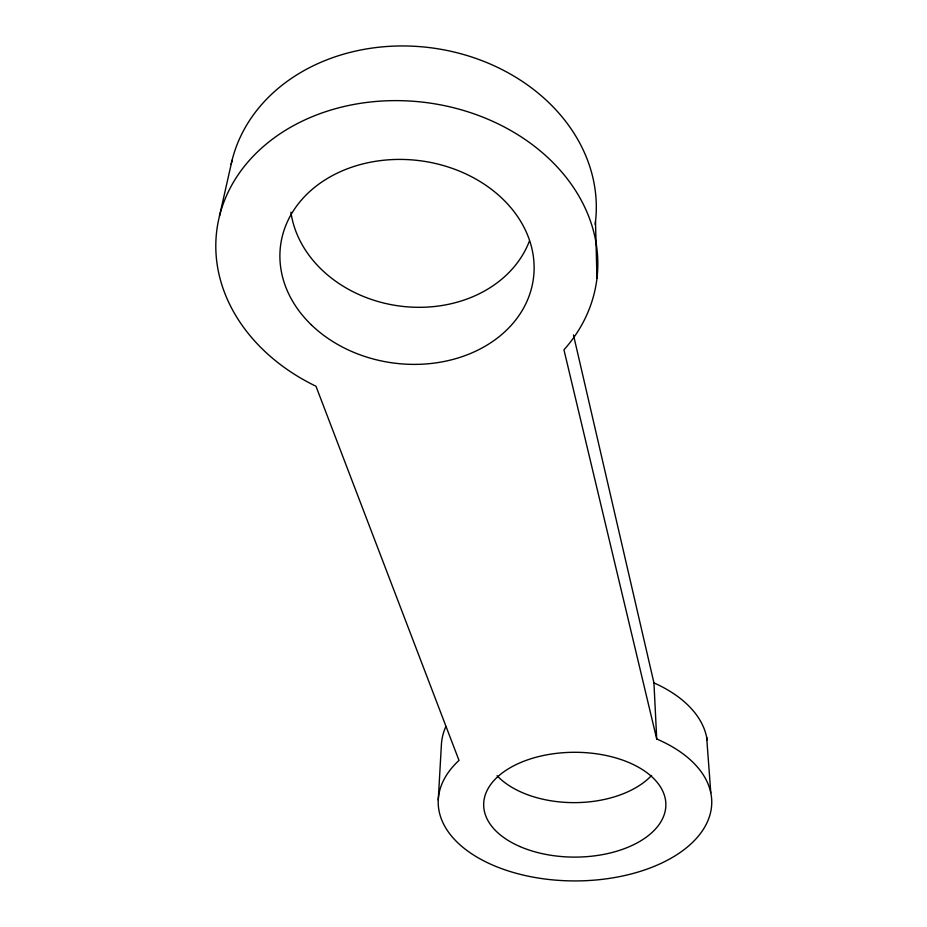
<?xml version="1.0" encoding="UTF-8"?>
<svg xmlns="http://www.w3.org/2000/svg" width="927" height="927" viewBox="0 0 927 927"><rect width="100%" height="100%" fill="white"/><g stroke="black" fill="none" stroke-linecap="round" stroke-linejoin="round"><path stroke-width="1.39" d="M438.251 800.036L441.391 744.891A133.14 79.803 -0.1 0 1 445.713 726.861M219.467 216.095L232.098 160.174M656.722 738.993L563.952 349.815A191.599 153.592 7.5 0 0 509.618 129.873A191.599 153.592 7.5 0 0 242.179 169.154A191.599 153.592 7.5 0 0 315.968 386.235L459.004 760.407A136.779 78.772 0 0 0 499.329 867.788A136.779 78.772 0 0 0 686.837 847.475A136.779 78.772 0 0 0 656.722 738.993L653.941 682.886L573.465 334.925M706.652 737.22L710.789 792.759M595.493 221.599L596.965 278.343M653.941 682.886A133.14 79.803 -0.1 0 1 707.127 739.989M231.124 164.392A184.577 152.318 8.1 0 1 438.587 48.911A184.577 152.318 8.1 0 1 595.146 224.38M651.6 775.447A88.679 53.106 -0.1 0 1 574.392 802.631A88.679 53.106 -0.1 0 1 497.069 775.725M529.456 240.95A122.839 101.205 8.1 0 1 401.356 306.246A122.839 101.205 8.1 0 1 290.904 212.167M519.815 846.502A91.101 52.41 0 0 0 665.169 811.171A91.101 52.41 0 0 0 539.317 756.42A91.101 52.41 0 0 0 519.815 846.502M311.46 324.971A127.497 102.016 7.4 0 0 527.382 300.348A127.497 102.016 7.4 0 0 382.156 160.406A127.497 102.016 7.4 0 0 311.46 324.971"/></g></svg>
